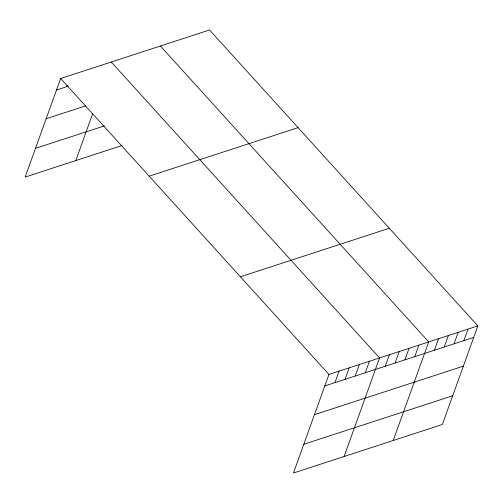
<?xml version="1.0" encoding="UTF-8"?>
<svg xmlns="http://www.w3.org/2000/svg" width="503" height="503" viewBox="0 0 503 503"><rect width="100%" height="100%" fill="white"/><g stroke="black" fill="none" stroke-linecap="round" stroke-linejoin="round"><path stroke-width="0.75" d="M477.85 325.919L328.943 374.439L293.456 473.009L442.363 424.488L477.85 325.919L209.544 29.991L60.637 78.512L25.15 177.081L122.11 145.486M66.622 86.717L67.138 85.277M75.777 160.583L92.722 113.527M334.929 382.638L339.072 371.139M345.052 379.344L349.195 367.838M355.181 376.043L359.324 364.537M365.304 372.742L369.447 361.242M344.083 456.51L379.57 357.941L111.264 62.014M385.26 366.241L389.397 354.741M395.088 363.04L399.231 351.534M404.915 359.84L409.058 348.334M414.742 356.633L418.886 345.133M393.227 440.502L428.713 341.927L160.407 46.006M434.397 350.233L438.541 338.726M444.224 347.032L448.368 335.526M454.052 343.826L458.195 332.326M463.879 340.625L468.023 329.119M56.493 90.012L68.068 86.246M46.15 118.746L85.931 105.787M35.493 148.347L104.373 125.907M149.177 176.163L298.084 127.649M240.403 276.782L389.309 228.261M324.806 385.939L473.707 337.425M314.457 414.673L463.364 366.153M303.799 444.275L452.706 395.76M60.637 78.512L328.943 374.439"/></g></svg>
